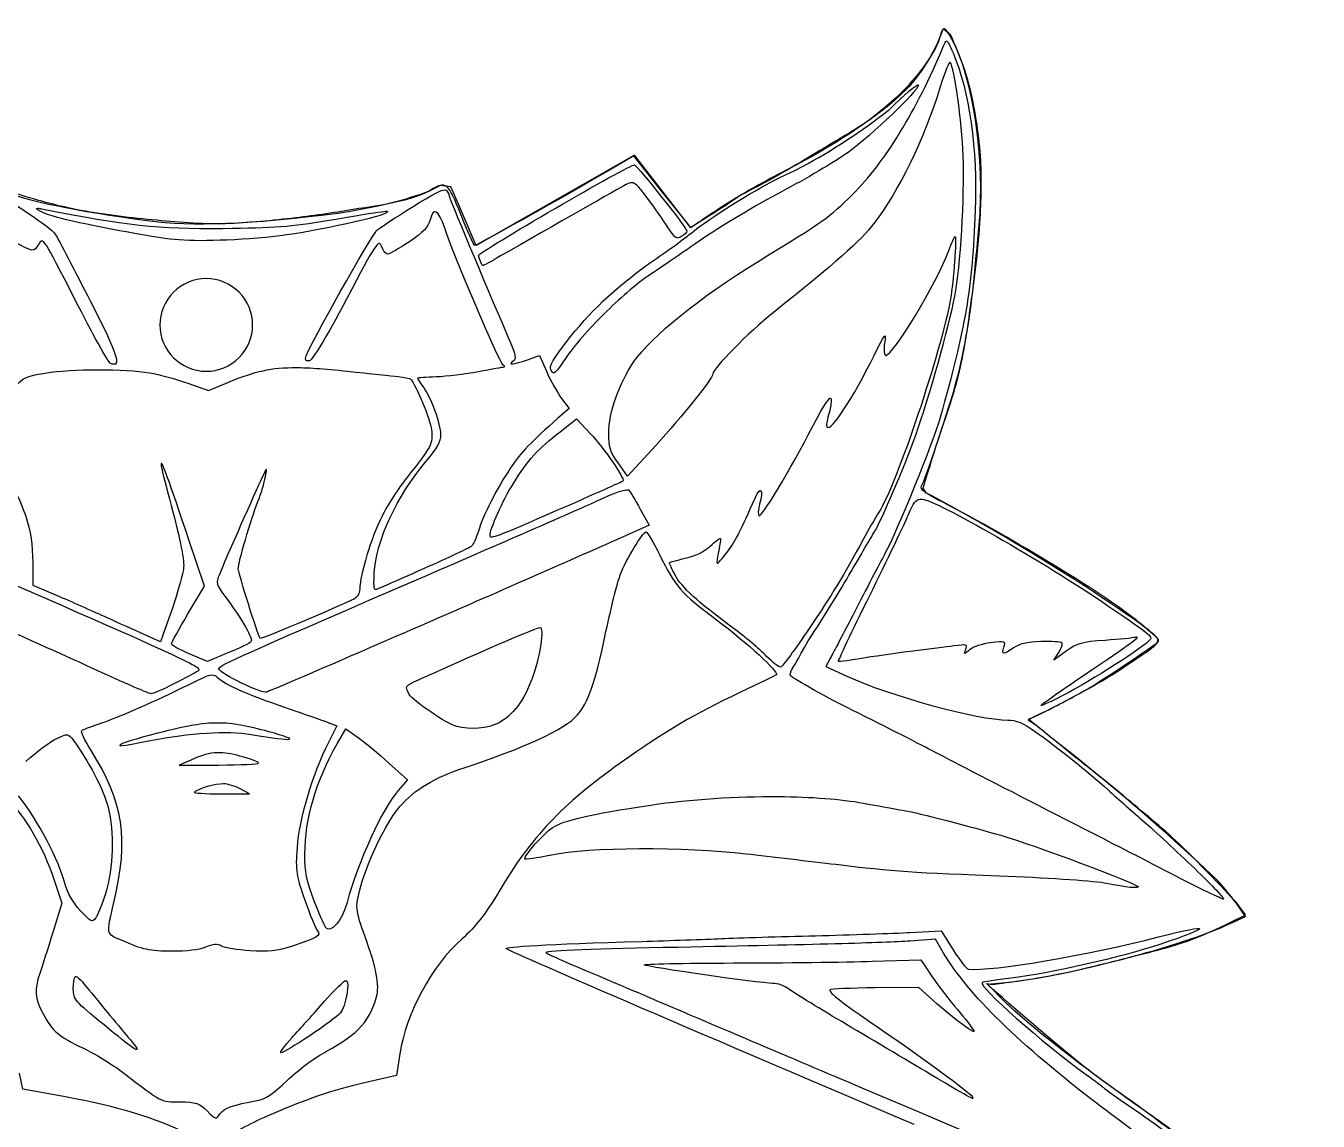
# Model space of a CAD drawing. Extents: x 19.8 to 63.7, y 6.3 to 41.3.
# Drawn here: x 38.29 to 62.65, y 20.54 to 41.19 of the extents above; entities that cross this region are included whole.
import ezdxf

# ---------------------------------------------------------------- set-up
doc = ezdxf.new("R2010")
doc.units = 0
doc.layers.get('0').update_dxf_attribs({"linetype": 'CONTINUOUS'})

msp = doc.modelspace()

# ---------------------------------------------------------------- linework, layer by layer
at = {"color": 1}
for points in [[(55.725108, 41.010967), (55.579589, 41.127274), (55.491944, 40.908992)], [(50.8226, 37.381767), (49.759306, 38.750985), (46.776129, 37.04332), (46.73534, 37.146397), (46.447052, 37.824943), (46.303187, 38.15457), (46.097582, 38.174964)], [(55.2676, 32.378938), (55.201453, 32.472091)], [(59.613382, 29.555062), (59.633776, 29.627271)], [(61.281908, 24.427657), (61.121507, 24.645936)], [(56.394285, 23.133403), (56.524923, 23.118521)]]:
    msp.add_lwpolyline(points, dxfattribs=at)
at = {"color": 7}
for points in [[(55.640221, 40.897418), (55.640221, 40.897418)], [(55.109951, 40.073351), (55.109951, 40.073351)], [(51.181993, 37.608868), (50.823701, 37.385625), (50.285715, 38.060314), (49.747178, 38.735), (49.580159, 38.635229)], [(49.760959, 38.565226), (49.760959, 38.564673)], [(49.760959, 38.565226), (49.760959, 38.565226)], [(46.194596, 38.093938), (46.194596, 38.093385)], [(46.194596, 38.093938), (46.194596, 38.093938)], [(38.517271, 37.748326), (38.517271, 37.748326)], [(55.805036, 37.21144), (55.805036, 37.21144)], [(47.743511, 34.890826), (47.970062, 34.970751), (48.106762, 34.66207)], [(43.305126, 34.745303), (43.305676, 34.745303)], [(43.305126, 34.745303), (43.305126, 34.745303)], [(41.344452, 34.449853), (41.731407, 34.311497), (42.053868, 34.447096)], [(48.38678, 34.164324), (48.530645, 33.975808), (48.316775, 33.788395)], [(48.359218, 33.535386), (48.670103, 33.776268), (48.670103, 33.776268)], [(48.670103, 33.776268), (48.932482, 33.497904)], [(50.161692, 33.277968), (49.630872, 32.699743), (49.453382, 32.946687)], [(49.636937, 32.441224), (49.636937, 32.441224)], [(55.145229, 32.265386), (55.145229, 32.265386)], [(49.8701, 32.077973), (50.036566, 31.7726), (49.478737, 31.524002)], [(41.345556, 30.101314), (41.654786, 30.626623), (41.369257, 31.477701)], [(38.928477, 30.423225), (38.42687, 30.637647), (38.425769, 31.07421)], [(47.979432, 29.846654), (47.979432, 29.846654)], [(40.870409, 29.698927), (40.825208, 29.578213), (40.509362, 29.71767)], [(42.097412, 29.364892), (41.711011, 29.205592), (41.36981, 29.350561)], [(53.45796, 29.27394), (53.368112, 29.110229), (53.762783, 28.930535)], [(57.901857, 29.40017), (57.663732, 29.230396), (57.759645, 29.377019)], [(41.794797, 28.950928), (41.794797, 28.950928)], [(41.904488, 28.04473), (41.904488, 28.04473)], [(43.999658, 28.051345), (44.150689, 27.99402), (43.992492, 27.679275)], [(39.071793, 27.820936), (39.071793, 27.820936)], [(44.157855, 27.651716), (44.320466, 27.938346), (44.320466, 27.938346)], [(44.320466, 27.938346), (44.550872, 27.772981)], [(41.396818, 27.347443), (41.181844, 27.25043), (41.928189, 27.253187)], [(41.905592, 27.484697), (41.905592, 27.484697)], [(45.132405, 27.289565), (45.482978, 26.972065), (45.306036, 26.769771)], [(41.966224, 26.710239), (42.506415, 26.710239), (42.33168, 26.803395)], [(42.015283, 26.898755), (42.015283, 26.898755)], [(52.475694, 26.658423), (52.475694, 26.658423)], [(38.823745, 25.081397), (38.965959, 24.652001), (38.79784, 24.099131)], [(60.99142, 24.264496), (61.27805, 24.400095), (61.100561, 24.653105)], [(54.95947, 24.096926), (55.542104, 24.127796), (55.768655, 23.768403)], [(55.434619, 23.969046), (54.96002, 23.935972)], [(55.587855, 23.709424), (55.434619, 23.969046), (55.434619, 23.969046)], [(54.248403, 23.553428), (55.156806, 23.583745), (55.156806, 23.583745)], [(55.156806, 23.583745), (55.375638, 23.261286)], [(39.232197, 23.267899), (39.232197, 23.267899)], [(44.321566, 23.191831), (44.321566, 23.191831)], [(56.759187, 22.770702), (56.414678, 23.120725), (56.759187, 23.153799)], [(55.322721, 22.876535), (55.123182, 23.060643), (54.299115, 23.052374)], [(45.33911, 21.808282), (45.27572, 21.400934), (44.753169, 21.280216)], [(39.039823, 20.996893), (38.229534, 21.14627), (38.167248, 21.446132)]]:
    msp.add_lwpolyline(points, dxfattribs=at)
at = {"color": 1}
msp.add_lwpolyline([(41.689356, 36.422338), (41.689356, 36.422338)], close=True, dxfattribs=at)
at = {"color": 7}
for points in [[(55.745504, 40.933799), (55.60916, 41.177402), (55.57314, 41.186165), (55.523915, 40.99002)], [(55.523915, 40.99002), (55.453427, 40.709175), (55.090399, 40.20078), (54.706464, 39.844596)], [(56.259786, 37.429172), (56.375785, 38.63443), (56.142357, 40.224761), (55.745504, 40.933799)], [(53.877436, 38.015664), (54.48429, 38.614612), (55.070242, 39.571402), (55.589509, 40.811427)], [(55.589509, 40.811427), (55.610845, 40.862388), (55.624803, 40.893532), (55.640221, 40.897418)], [(55.640221, 40.897418), (55.642479, 40.897982), (55.644522, 40.897982), (55.646836, 40.897418)], [(55.646836, 40.897418), (55.670458, 40.891547), (55.700453, 40.825036), (55.765898, 40.675278)], [(55.714084, 40.498339), (55.694893, 40.521114), (55.609033, 40.31256), (55.523364, 40.034766)], [(55.957171, 38.739961), (55.934311, 39.377775), (55.792206, 40.405705), (55.714084, 40.498339)], [(55.765898, 40.675278), (56.073652, 39.971037), (56.230825, 38.855261), (56.185373, 37.702022)], [(55.113259, 40.06839), (55.113259, 39.962579), (54.239168, 39.12699), (53.788138, 38.801698)], [(55.523364, 40.034766), (55.218663, 39.046692), (54.754179, 38.088892), (54.275411, 37.462796)], [(54.56921, 39.609779), (54.839088, 39.878852), (55.080755, 40.08534), (55.109951, 40.073351)], [(55.109951, 40.073351), (55.111927, 40.072505), (55.113259, 40.071184), (55.113259, 40.06839)], [(54.706464, 39.844596), (54.203002, 39.377524), (53.570979, 38.958743), (52.631137, 38.470417)], [(54.158555, 39.304406), (54.368576, 39.456792), (54.553403, 39.59402), (54.56921, 39.609779)], [(52.49168, 38.318832), (53.053271, 38.581265), (53.641916, 38.92955), (54.158555, 39.304406)], [(53.788138, 38.801698), (53.54171, 38.623968), (52.977627, 38.290396), (52.534673, 38.060314)], [(55.801728, 36.093025), (55.908654, 36.652259), (55.985159, 37.958895), (55.957171, 38.739961)], [(49.580159, 38.635229), (48.83956, 38.193718), (46.796376, 37.047178), (46.750221, 37.047178)], [(46.821327, 36.855908), (46.821327, 36.920054), (49.695614, 38.591388), (49.760959, 38.565226)], [(49.760959, 38.564673), (49.827186, 38.538144), (50.748737, 37.376439), (50.748737, 37.319481)], [(46.493907, 37.619892), (46.244798, 38.239714), (46.209529, 38.268594), (45.916785, 38.090077)], [(50.940008, 37.365229), (51.25146, 37.611566), (52.120007, 38.145147), (52.49168, 38.318832)], [(52.631137, 38.470417), (52.211097, 38.252174), (51.793453, 38.01916), (51.703441, 37.952827)], [(37.513508, 38.104961), (37.700799, 38.08467), (38.742256, 37.424016), (38.850756, 37.245064)], [(40.575507, 37.510751), (39.248788, 37.682901), (38.251392, 37.892352), (37.826047, 38.088423)], [(45.916785, 38.090077), (45.710695, 37.964404), (44.765468, 37.726578), (44.175494, 37.651862)], [(45.587708, 37.780846), (45.960386, 38.011848), (46.126205, 38.099619), (46.194596, 38.093938)], [(46.194596, 38.093385), (46.210372, 38.091974), (46.22093, 38.085807), (46.22767, 38.075195)], [(46.22767, 38.075195), (46.253239, 38.034866), (46.274493, 37.984628), (46.275075, 37.963297)], [(49.59339, 38.188745), (49.484139, 38.131121), (48.232655, 37.418749), (47.239149, 36.848742)], [(49.803403, 38.185437), (49.736623, 38.24086), (49.693652, 38.241619), (49.59339, 38.188745)], [(50.440057, 37.315069), (50.228088, 37.648134), (49.883777, 38.118728), (49.803403, 38.185437)], [(52.534673, 38.060314), (52.09172, 37.830232), (51.392368, 37.409975), (50.980247, 37.126553)], [(52.073308, 36.73409), (53.378825, 37.532375), (53.412494, 37.556773), (53.877436, 38.015664)], [(44.901445, 37.325543), (44.95248, 37.373506), (45.261197, 37.578465), (45.587708, 37.780846)], [(46.184123, 37.371294), (46.066428, 37.723843), (45.970825, 37.777968), (45.907966, 37.52839)], [(46.275075, 37.963297), (46.275921, 37.929126), (46.899963, 36.433946), (47.381914, 35.311952)], [(51.703441, 37.952827), (51.613435, 37.88649), (51.378956, 37.731745), (51.181993, 37.608868)], [(38.88438, 37.572487), (38.616103, 37.648233), (38.408232, 37.754052), (38.517271, 37.748326)], [(38.517271, 37.748326), (38.53285, 37.747479), (38.555267, 37.744188), (38.584519, 37.738403)], [(38.584519, 37.738403), (40.199448, 37.418682), (40.758412, 37.358241), (42.00481, 37.36909)], [(41.01152, 37.165689), (40.523414, 37.226553), (39.239342, 37.472267), (38.88438, 37.572487)], [(44.175494, 37.651862), (42.478108, 37.436902), (41.453912, 37.39677), (40.575507, 37.510751)], [(42.00481, 37.36909), (42.956951, 37.377387), (43.303611, 37.403879), (43.968238, 37.516813)], [(45.07563, 37.656824), (44.929546, 37.5634), (43.521057, 37.267185), (42.968333, 37.213647)], [(43.968238, 37.516813), (45.111227, 37.71103), (45.171766, 37.718303), (45.07563, 37.656824)], [(45.907966, 37.52839), (45.872933, 37.3893), (45.782958, 37.293691), (45.518807, 37.11553)], [(46.750221, 37.047178), (46.735913, 37.047178), (46.620523, 37.304864), (46.493907, 37.619892)], [(56.185373, 37.702022), (56.127413, 36.231378), (56.001968, 35.492704), (55.522814, 33.801623)], [(43.573567, 34.967443), (43.633633, 35.156699), (44.80269, 37.232728), (44.901445, 37.325543)], [(47.280491, 34.79822), (47.216943, 34.841406), (46.347197, 36.882804), (46.184123, 37.371294)], [(50.176024, 36.801888), (50.505047, 37.029811), (50.662287, 37.145572), (50.940008, 37.365229)], [(50.644558, 37.213647), (50.558085, 37.167368), (50.522985, 37.18477), (50.440057, 37.315069)], [(50.748737, 37.319481), (50.748737, 37.291961), (50.701987, 37.244381), (50.644558, 37.213647)], [(54.275411, 37.462796), (54.023968, 37.133982), (53.556354, 36.719008), (52.37813, 35.779383)], [(56.151199, 36.310756), (56.180499, 36.610781), (56.229464, 37.114147), (56.259786, 37.429172)], [(38.531602, 37.072536), (38.434972, 36.913278), (38.429844, 36.913936), (38.052045, 37.129311)], [(39.213454, 36.030738), (38.623613, 37.192718), (38.613628, 37.207721), (38.531602, 37.072536)], [(38.850756, 37.245064), (38.907511, 37.151454), (39.203712, 36.586067), (39.508354, 35.988845)], [(42.968333, 37.213647), (42.116296, 37.131114), (41.424575, 37.114181), (41.01152, 37.165689)], [(44.99019, 37.032297), (44.941597, 37.170456), (44.89601, 37.101932), (44.333143, 36.0368)], [(45.108701, 36.88402), (45.072213, 36.88402), (45.018887, 36.950687), (44.99019, 37.032297)], [(45.518807, 37.11553), (45.329752, 36.988016), (45.145195, 36.88402), (45.108701, 36.88402)], [(50.980247, 37.126553), (50.568123, 36.843135), (50.107757, 36.528962), (49.957742, 36.428164)], [(55.686523, 36.951818), (55.739253, 37.094332), (55.792711, 37.21144), (55.805036, 37.21144)], [(55.805036, 37.21144), (55.837669, 37.21144), (55.775081, 36.35767), (55.719046, 36.038454)], [(46.90401, 36.665738), (46.888318, 36.665738), (46.821327, 36.819654), (46.821327, 36.855908)], [(47.239149, 36.848742), (47.06375, 36.74811), (46.912917, 36.665738), (46.90401, 36.665738)], [(48.564823, 35.334002), (48.997726, 35.880585), (49.478218, 36.318503), (50.176024, 36.801888)], [(54.497001, 34.974609), (54.641936, 34.974609), (55.455038, 36.326168), (55.686523, 36.951818)], [(49.75159, 34.857202), (50.068666, 35.320653), (51.023636, 36.092243), (52.073308, 36.73409)], [(49.957742, 36.428164), (49.807732, 36.327365), (49.462713, 36.026908), (49.191003, 35.76009)], [(55.792356, 34.347325), (55.953372, 34.907985), (56.083973, 35.622399), (56.151199, 36.310756)], [(55.064753, 33.473099), (55.308492, 34.158693), (55.693513, 35.527011), (55.801728, 36.093025)], [(39.883732, 34.824128), (39.84421, 34.839368), (39.54263, 35.382273), (39.213454, 36.030738)], [(39.508354, 35.988845), (40.034004, 34.958353), (40.104684, 34.738903), (39.883732, 34.824128)], [(44.333143, 36.0368), (43.944904, 35.302119), (43.694463, 34.886268), (43.633099, 34.874287)], [(55.719046, 36.038454), (55.547291, 35.060035), (54.704731, 32.548576), (54.370772, 32.019545)], [(49.191003, 35.76009), (48.919302, 35.493271), (48.595895, 35.120701), (48.471667, 34.932166)], [(52.37813, 35.779383), (51.911919, 35.407583), (51.239869, 34.726112), (51.239869, 34.625139)], [(48.191098, 34.690733), (48.145917, 34.77516), (48.210061, 34.886087), (48.564823, 35.334002)], [(54.279269, 34.974609), (54.492946, 35.403496), (54.507618, 35.421116), (54.477158, 35.206672)], [(47.381914, 35.311952), (47.526821, 34.974601), (47.541234, 34.905264), (47.473966, 34.862714)], [(54.477158, 35.206672), (54.458023, 35.072052), (54.466577, 34.974609), (54.497001, 34.974609)], [(43.633099, 34.874287), (43.558765, 34.859781), (43.545881, 34.880206), (43.573567, 34.967443)], [(47.473966, 34.862714), (47.353937, 34.78679), (47.488732, 34.800921), (47.743511, 34.890826)], [(48.471667, 34.932166), (48.273115, 34.630831), (48.239062, 34.601113), (48.191098, 34.690733)], [(49.27589, 33.510031), (49.27589, 33.896201), (49.469912, 34.445482), (49.75159, 34.857202)], [(53.391813, 33.62303), (53.471087, 33.543756), (53.866511, 34.146126), (54.279269, 34.974609)], [(38.057006, 34.35284), (38.235825, 34.558252), (38.285505, 34.582145), (38.654522, 34.641674)], [(38.654522, 34.641674), (39.154131, 34.722266), (40.169036, 34.725348), (40.619053, 34.647186)], [(40.619053, 34.647186), (40.805072, 34.614883), (41.131569, 34.525932), (41.344452, 34.449853)], [(42.053868, 34.447096), (42.534326, 34.64932), (42.847088, 34.738381), (43.305126, 34.745303)], [(43.305676, 34.745303), (43.580589, 34.749387), (43.907958, 34.724151), (44.35519, 34.675851)], [(44.35519, 34.675851), (44.766428, 34.631435), (45.195863, 34.585439), (45.309344, 34.573876)], [(46.023719, 34.57553), (46.214721, 34.581146), (46.573048, 34.624552), (46.820226, 34.67144)], [(46.820226, 34.67144), (47.067405, 34.718329), (47.285557, 34.757024), (47.304743, 34.757431)], [(47.304743, 34.757431), (47.323934, 34.757995), (47.312947, 34.776187), (47.280491, 34.79822)], [(48.106762, 34.66207), (48.181918, 34.492133), (48.307741, 34.267953), (48.38678, 34.164324)], [(51.239869, 34.625139), (51.239869, 34.544573), (50.665696, 33.827009), (50.161692, 33.277968)], [(45.309344, 34.573876), (45.422826, 34.562305), (45.524894, 34.543515), (45.535895, 34.531983)], [(45.535895, 34.531983), (45.637357, 34.425684), (45.91512, 33.762682), (45.936075, 33.576728)], [(45.675903, 34.546867), (45.676078, 34.557225), (45.832708, 34.569916), (46.023719, 34.57553)], [(45.782286, 34.378745), (45.723838, 34.460835), (45.675903, 34.536496), (45.675903, 34.546867)], [(46.112464, 33.483573), (46.112464, 33.68745), (45.938384, 34.159526), (45.782286, 34.378745)], [(55.174444, 32.517292), (55.240132, 32.631098), (55.636905, 33.806034), (55.792356, 34.347325)], [(53.129987, 33.650592), (53.341352, 34.055739), (53.455166, 34.22637), (53.46678, 34.154401)], [(53.46678, 34.154401), (53.476432, 34.094567), (53.455641, 33.958284), (53.420478, 33.851785)], [(48.316775, 33.788395), (47.82303, 33.354188), (47.622677, 33.143467), (47.426011, 32.853534)], [(52.109136, 31.94954), (52.15846, 31.919057), (52.680133, 32.788287), (53.129987, 33.650592)], [(53.420478, 33.851785), (53.385333, 33.745289), (53.372495, 33.642351), (53.391813, 33.62303)], [(55.522814, 33.801623), (55.387915, 33.325556), (54.722203, 31.682803), (54.48377, 31.237922)], [(45.936075, 33.576728), (45.966081, 33.310548), (45.932877, 33.245428), (45.480772, 32.683758)], [(45.836857, 32.981415), (46.044556, 33.226654), (46.112464, 33.349511), (46.112464, 33.483573)], [(47.478377, 32.561389), (47.752367, 33.000736), (47.944766, 33.213988), (48.359218, 33.535386)], [(48.932482, 33.497904), (49.193904, 33.220386), (49.586111, 32.647817), (49.543781, 32.605486)], [(49.453382, 32.946687), (49.30212, 33.157374), (49.27589, 33.240023), (49.27589, 33.510031)], [(54.273207, 31.628182), (54.417959, 31.865344), (54.856908, 32.888462), (55.064753, 33.473099)], [(38.425769, 31.07421), (38.424076, 31.7031), (38.268777, 32.163072), (37.787461, 32.963225)], [(40.838989, 32.938421), (40.827672, 32.927104), (40.882048, 32.686769), (40.959704, 32.404843)], [(41.369257, 31.477701), (40.967587, 32.673555), (40.86258, 32.962012), (40.838989, 32.938421)], [(44.857348, 30.879079), (44.880886, 31.461179), (45.285745, 32.330709), (45.836857, 32.981415)], [(42.773755, 32.738328), (42.645917, 32.474078), (42.196938, 31.459898), (41.936458, 30.846559)], [(42.663511, 32.219635), (42.722631, 32.369647), (42.786379, 32.578746), (42.805175, 32.683758)], [(42.805175, 32.683758), (42.837219, 32.862768), (42.835607, 32.866195), (42.773755, 32.738328)], [(45.480772, 32.683758), (45.323802, 32.488739), (45.105876, 32.151106), (44.996806, 31.933555)], [(47.426011, 32.853534), (47.168418, 32.473784), (46.910467, 31.967221), (46.818573, 31.660152)], [(40.959704, 32.404843), (41.158197, 31.684242), (41.262546, 31.211167), (41.26563, 31.014678)], [(47.039609, 31.579673), (47.039609, 31.706202), (47.279298, 32.242176), (47.478377, 32.561389)], [(49.543781, 32.605486), (49.531504, 32.593209), (48.982768, 32.347764), (48.324493, 32.060334)], [(49.182184, 32.287986), (49.406299, 32.391536), (49.577955, 32.448864), (49.636937, 32.441224)], [(49.636937, 32.441224), (49.645375, 32.440095), (49.651485, 32.437318), (49.655126, 32.433508)], [(49.655126, 32.433508), (49.681796, 32.405879), (49.778545, 32.245949), (49.8701, 32.077973)], [(52.035273, 32.286332), (52.140166, 32.52847), (52.198041, 32.448997), (52.120713, 32.168925)], [(55.596674, 32.193176), (55.217376, 32.386064), (55.135201, 32.44931), (55.174444, 32.517292)], [(42.293647, 30.950738), (42.293881, 31.074157), (42.526097, 31.870952), (42.663511, 32.219635)], [(44.775769, 30.365347), (47.941264, 31.736154), (48.777057, 32.100802), (49.182184, 32.287986)], [(51.515478, 31.27375), (51.674401, 31.489543), (51.776401, 31.688772), (52.035273, 32.286332)], [(52.120713, 32.168925), (52.091291, 32.062361), (52.086216, 31.96371), (52.109136, 31.94954)], [(54.926397, 31.974344), (55.019219, 32.197065), (55.060503, 32.25879), (55.145229, 32.265386)], [(55.145229, 32.265386), (55.157336, 32.266232), (55.17022, 32.265916), (55.184367, 32.264835)], [(55.184367, 32.264835), (55.450345, 32.246181), (57.482438, 31.081032), (58.686237, 30.256757)], [(59.640941, 29.606325), (59.640938, 29.7762), (56.891228, 31.534851), (55.596674, 32.193176)], [(44.996806, 31.933555), (44.804765, 31.550523), (44.585049, 30.82859), (44.585049, 30.581425)], [(48.324493, 32.060334), (47.116009, 31.532663), (47.039609, 31.504345), (47.039609, 31.579673)], [(54.370772, 32.019545), (54.292074, 31.894887), (54.160087, 31.667766), (54.077526, 31.515183)], [(54.196036, 30.449131), (54.529039, 31.122973), (54.857633, 31.809329), (54.926397, 31.974344)], [(36.020265, 31.551564), (41.607356, 29.109842), (41.637263, 29.096132), (41.52856, 29.023138)], [(46.818573, 31.660152), (46.780309, 31.532282), (46.720565, 31.404083), (46.685731, 31.375175)], [(49.478737, 31.524002), (48.941863, 31.28439), (48.239553, 30.974871), (46.848889, 30.365347)], [(49.494172, 30.841047), (49.602576, 31.12634), (49.917734, 31.646924), (49.981996, 31.646924)], [(49.981996, 31.646924), (50.003783, 31.646924), (50.115682, 31.456661), (50.231147, 31.224141)], [(51.190813, 31.379583), (51.286083, 31.468576), (51.371751, 31.533778), (51.38098, 31.524552)], [(51.38098, 31.524552), (51.390209, 31.515324), (51.375694, 31.410817), (51.34901, 31.292492)], [(54.077526, 31.515183), (53.69063, 30.800181), (53.495183, 30.477917), (53.052816, 29.823503)], [(53.804123, 30.82892), (54.022724, 31.203951), (54.233803, 31.563626), (54.273207, 31.628182)], [(46.685731, 31.375175), (46.650893, 31.346261), (46.256047, 31.160048), (45.808194, 30.961762)], [(50.231147, 31.224141), (50.536675, 30.608913), (50.631584, 30.500106), (51.30877, 29.991073)], [(50.719522, 31.150828), (50.909999, 31.193452), (51.080077, 31.27614), (51.190813, 31.379583)], [(51.34901, 31.292492), (51.322311, 31.174165), (51.309767, 31.068256), (51.320898, 31.057122)], [(51.320898, 31.057122), (51.332045, 31.046002), (51.419523, 31.143448), (51.515478, 31.27375)], [(54.48377, 31.237922), (54.371209, 31.027903), (54.114463, 30.537099), (53.913264, 30.147065)], [(41.26563, 31.014678), (41.267888, 30.875571), (41.084184, 30.264972), (40.870409, 29.698927)], [(42.705954, 29.639395), (42.662565, 29.700835), (42.293644, 30.874772), (42.293647, 30.950738)], [(45.808194, 30.961762), (45.360347, 30.763475), (44.963201, 30.588831), (44.9257, 30.573156)], [(50.421867, 31.063187), (50.421867, 31.074617), (50.555652, 31.114153), (50.719522, 31.150828)], [(50.528801, 30.832227), (50.469814, 30.947857), (50.421867, 31.051762), (50.421867, 31.063187)], [(41.936458, 30.846559), (41.866972, 30.68294), (41.872566, 30.660492), (42.039534, 30.437557)], [(44.9257, 30.573156), (44.847177, 30.540328), (44.844205, 30.554092), (44.857348, 30.879079)], [(49.204231, 29.675226), (49.308707, 30.171698), (49.439076, 30.696055), (49.494172, 30.841047)], [(51.621862, 29.835077), (50.942723, 30.336724), (50.641563, 30.611202), (50.528801, 30.832227)], [(53.032973, 29.59144), (53.238595, 29.896954), (53.585514, 30.453886), (53.804123, 30.82892)], [(44.585049, 30.581425), (44.585049, 30.514891), (44.554199, 30.437049), (44.516698, 30.408341)], [(39.811523, 30.032966), (39.601504, 30.129522), (39.204254, 30.305163), (38.928477, 30.423225)], [(41.927089, 29.065581), (41.909788, 29.117482), (42.197432, 29.248811), (44.775769, 30.365347)], [(42.039534, 30.437557), (42.370256, 29.995969), (42.582948, 29.623329), (42.532873, 29.573251)], [(44.516698, 30.408341), (44.43104, 30.342781), (42.721818, 29.616931), (42.705954, 29.639395)], [(46.848889, 30.365347), (46.488855, 30.207545), (45.457564, 29.758829), (44.557487, 29.36875)], [(53.607341, 29.206692), (53.597886, 29.216147), (53.863031, 29.775288), (54.196036, 30.449131)], [(58.686237, 30.256757), (59.544989, 29.668744), (59.542717, 29.670381), (59.464002, 29.598056)], [(40.509362, 29.71767), (40.335674, 29.794443), (40.021541, 29.936409), (39.811523, 30.032966)], [(41.032464, 29.535769), (41.034724, 29.557924), (41.175457, 29.812293), (41.345556, 30.101314)], [(51.30877, 29.991073), (51.886059, 29.557133), (52.489642, 29.00253), (52.436559, 28.954786)], [(53.913264, 30.147065), (53.712059, 29.757031), (53.507194, 29.363947), (53.45796, 29.27394)], [(39.726636, 28.993372), (39.259744, 29.20792), (38.387867, 29.601962), (37.789666, 29.869254)], [(46.167034, 29.071646), (46.8808, 29.398056), (47.929724, 29.846654), (47.979432, 29.846654)], [(47.979432, 29.846654), (48.066003, 29.846654), (47.98623, 29.305504), (47.840525, 28.904077)], [(52.246939, 29.307564), (52.127994, 29.43159), (51.846881, 29.668868), (51.621862, 29.835077)], [(53.052816, 29.823503), (52.790691, 29.435719), (52.550859, 29.110418), (52.519792, 29.100309)], [(41.36981, 29.350561), (41.182197, 29.430198), (41.03037, 29.513626), (41.032464, 29.535769)], [(42.532873, 29.573251), (42.505921, 29.546327), (42.310005, 29.452559), (42.097412, 29.364892)], [(48.683884, 28.191353), (48.883522, 28.418087), (49.02397, 28.818586), (49.204231, 29.675226)], [(52.691769, 28.950378), (52.749106, 29.131017), (52.634233, 28.860473), (53.032973, 29.59144)], [(55.782436, 29.497184), (55.639262, 29.476694), (55.313707, 29.436452), (55.058688, 29.407335)], [(56.005126, 29.43159), (56.039856, 29.526464), (56.022116, 29.531502), (55.782436, 29.497184)], [(56.475864, 29.556716), (56.318254, 29.538061), (56.139416, 29.479505), (56.078436, 29.426075)], [(56.725013, 29.47348), (56.760785, 29.586194), (56.750859, 29.589287), (56.475864, 29.556716)], [(57.420095, 29.578763), (57.163061, 29.56945), (57.011065, 29.534572), (56.907464, 29.460802)], [(57.820828, 29.557816), (57.80175, 29.576895), (57.62119, 29.586055), (57.420095, 29.578763)], [(59.464002, 29.598056), (59.220873, 29.374665), (58.251705, 28.766558), (57.717752, 28.50224)], [(57.759645, 29.377019), (57.812322, 29.457421), (57.839898, 29.538749), (57.820828, 29.557816)], [(58.631667, 29.603017), (58.198238, 29.573454), (58.11233, 29.549877), (57.901857, 29.40017)], [(58.225972, 28.941008), (59.157356, 29.568419), (59.327869, 29.693438), (59.20438, 29.659241)], [(59.20438, 29.659241), (59.159377, 29.646767), (58.901688, 29.621435), (58.631667, 29.603017)], [(59.43589, 29.40127), (59.548401, 29.476895), (59.640941, 29.569283), (59.640941, 29.606325)], [(44.557487, 29.36875), (43.657407, 28.978668), (42.878231, 28.645381), (42.826119, 28.627917)], [(52.519792, 29.100309), (52.488727, 29.090205), (52.365885, 29.183539), (52.246939, 29.307564)], [(54.109496, 29.271736), (53.842708, 29.226439), (53.616798, 29.197238), (53.607341, 29.206692)], [(55.058688, 29.407335), (54.803667, 29.378221), (54.376286, 29.31703), (54.109496, 29.271736)], [(56.078436, 29.426075), (55.971683, 29.332532), (55.968804, 29.332383), (56.005126, 29.43159)], [(56.907464, 29.460802), (56.717923, 29.325832), (56.67905, 29.328663), (56.725013, 29.47348)], [(58.903966, 29.04188), (59.083981, 29.163871), (59.323382, 29.325646), (59.43589, 29.40127)], [(40.644961, 28.5976), (40.606709, 28.600564), (40.193533, 28.778821), (39.726636, 28.993372)], [(41.52856, 29.023138), (41.484465, 28.99353), (41.283292, 28.884903), (41.081523, 28.781155)], [(42.826119, 28.627917), (42.728792, 28.5953), (41.958898, 28.970153), (41.927089, 29.065581)], [(45.689684, 28.859426), (45.817195, 28.914381), (46.032022, 29.009904), (46.167034, 29.071646)], [(57.240399, 28.136232), (57.554495, 28.271318), (58.634661, 28.859387), (58.903966, 29.04188)], [(39.652222, 28.021579), (39.999062, 28.136556), (40.781746, 28.479581), (41.352171, 28.76627)], [(41.081523, 28.781155), (40.879753, 28.67741), (40.683211, 28.594631), (40.644961, 28.5976)], [(41.352171, 28.76627), (41.609018, 28.895356), (41.723544, 28.948044), (41.794797, 28.950928)], [(41.794797, 28.950928), (41.837548, 28.952622), (41.86498, 28.936318), (41.897873, 28.907382)], [(41.897873, 28.907382), (42.064596, 28.760793), (42.463206, 28.583278), (43.166769, 28.342387)], [(45.516049, 28.584923), (45.431247, 28.743377), (45.435647, 28.749944), (45.689684, 28.859426)], [(47.840525, 28.904077), (47.684148, 28.47327), (47.465003, 28.18023), (47.196155, 28.043076)], [(52.436559, 28.954786), (52.423379, 28.942933), (52.118554, 28.794098), (51.759115, 28.624059)], [(53.877986, 28.283958), (53.24372, 28.603056), (52.709897, 28.903148), (52.691769, 28.950378)], [(53.762783, 28.930535), (54.606667, 28.54544), (56.234195, 28.101507), (56.801631, 28.101507)], [(57.421749, 28.373807), (57.401147, 28.373807), (57.762958, 28.629102), (58.225972, 28.941008)], [(46.412325, 27.977482), (46.235369, 28.021901), (45.579456, 28.46644), (45.516049, 28.584923)], [(51.759115, 28.624059), (50.883566, 28.209861), (50.372402, 27.908524), (49.494172, 27.288465)], [(57.717752, 28.50224), (57.575385, 28.431767), (57.442365, 28.373807), (57.421749, 28.373807)], [(43.166769, 28.342387), (43.5418, 28.213981), (43.916473, 28.083025), (43.999658, 28.051345)], [(55.41312, 27.501232), (55.203101, 27.612698), (54.512247, 27.964861), (53.877986, 28.283958)], [(39.341888, 27.906376), (39.365228, 27.920798), (39.504626, 27.972653), (39.652222, 28.021579)], [(41.904488, 28.04473), (41.616974, 28.044704), (41.320243, 27.990083), (40.888048, 27.881021)], [(42.866358, 27.881021), (42.470245, 27.99001), (42.192005, 28.044755), (41.904488, 28.04473)], [(47.196155, 28.043076), (46.999827, 27.942915), (46.662727, 27.914631), (46.412325, 27.977482)], [(46.549028, 27.201924), (47.677172, 27.568917), (48.45188, 27.927864), (48.683884, 28.191353)], [(56.801631, 28.101507), (56.950015, 28.101507), (57.088574, 28.042427), (57.319774, 27.880468)], [(57.226067, 28.069534), (57.176461, 28.092761), (57.180133, 28.110307), (57.240399, 28.136232)], [(57.580499, 27.799992), (57.422517, 27.930816), (57.263101, 28.052189), (57.226067, 28.069534)], [(38.874457, 27.754241), (38.979924, 27.801801), (39.032606, 27.825703), (39.071793, 27.820936)], [(39.071793, 27.820936), (39.110979, 27.816169), (39.136749, 27.783251), (39.186996, 27.716757)], [(39.519931, 27.52769), (39.398372, 27.721568), (39.318548, 27.891952), (39.341888, 27.906376)], [(40.888048, 27.881021), (40.506021, 27.78462), (40.156943, 27.684741), (40.111937, 27.659432)], [(40.637796, 27.716206), (41.378522, 27.861994), (42.079026, 27.903331), (42.538938, 27.828655)], [(42.538938, 27.828655), (43.383894, 27.691455), (43.492316, 27.708792), (42.866358, 27.881021)], [(44.550872, 27.772981), (44.677567, 27.681995), (44.939385, 27.464362), (45.132405, 27.289565)], [(57.319774, 27.880468), (57.736097, 27.588837), (58.302031, 27.135441), (58.695607, 26.778591)], [(58.494964, 27.064118), (58.149933, 27.33811), (57.738481, 27.669168), (57.580499, 27.799992)], [(38.286862, 27.318231), (38.493646, 27.50566), (38.758052, 27.701754), (38.874457, 27.754241)], [(39.186996, 27.716757), (39.457926, 27.358224), (39.756292, 26.78257), (39.840738, 26.456129)], [(39.95043, 24.664678), (40.235166, 25.874167), (40.133445, 26.5492), (39.519931, 27.52769)], [(40.111937, 27.659432), (39.994374, 27.593315), (40.039425, 27.598438), (40.637796, 27.716206)], [(43.992492, 27.679275), (43.689332, 27.078071), (43.434579, 26.22662), (43.400486, 25.700411)], [(43.549313, 25.576389), (43.550724, 26.246582), (43.753425, 26.938786), (44.157855, 27.651716)], [(41.905592, 27.484697), (41.745902, 27.481395), (41.596714, 27.437244), (41.396818, 27.347443)], [(42.325617, 27.420203), (42.160653, 27.464856), (42.029789, 27.487256), (41.905592, 27.484697)], [(41.928189, 27.253187), (42.338885, 27.254598), (42.675088, 27.271509), (42.675088, 27.290669)], [(42.675088, 27.290669), (42.675203, 27.309832), (42.518203, 27.368071), (42.325617, 27.420203)], [(49.494172, 27.288465), (48.40734, 26.521128), (47.802964, 25.881626), (47.203871, 24.865322)], [(57.377101, 26.489203), (56.507027, 26.934482), (55.623141, 27.389768), (55.41312, 27.501232)], [(45.341314, 26.473215), (45.608875, 26.785804), (46.005138, 27.024996), (46.549028, 27.201924)], [(60.727387, 25.099035), (60.261954, 25.558499), (59.072738, 26.605306), (58.494964, 27.064118)], [(42.015283, 26.898755), (41.872806, 26.901013), (41.535948, 26.806378), (41.464619, 26.743863)], [(42.33168, 26.803395), (42.235659, 26.854641), (42.093312, 26.897494), (42.015283, 26.898755)], [(37.905422, 26.661181), (38.282962, 26.280889), (38.615744, 25.708697), (38.823745, 25.081397)], [(39.030453, 25.002022), (38.916745, 25.453586), (38.513323, 26.221738), (38.151813, 26.674961)], [(41.464619, 26.743863), (41.443622, 26.725462), (41.669185, 26.710239), (41.966224, 26.710239)], [(45.306036, 26.769771), (45.009573, 26.432123), (44.555133, 25.436901), (44.343616, 24.661924)], [(50.07019, 26.498573), (50.81666, 26.610668), (51.686389, 26.66448), (52.475694, 26.658423)], [(52.475694, 26.658423), (53.089596, 26.65371), (53.65474, 26.613101), (54.076425, 26.534951)], [(58.695607, 26.778591), (58.870503, 26.620007), (59.173076, 26.352376), (59.368092, 26.183827)], [(39.840738, 26.456129), (39.960127, 25.99462), (39.937961, 25.311495), (39.788372, 24.827286)], [(44.530478, 24.582549), (44.531325, 24.988816), (44.994339, 26.067853), (45.341314, 26.473215)], [(48.212595, 26.069174), (48.430767, 26.214869), (48.894269, 26.321989), (50.07019, 26.498573)], [(54.076425, 26.534951), (54.421456, 26.471008), (54.777409, 26.406399), (54.867418, 26.391636)], [(54.867418, 26.391636), (55.068936, 26.35859), (56.150504, 26.080226), (56.667688, 25.928063)], [(59.886232, 25.20046), (59.376191, 25.463906), (58.247176, 26.043921), (57.377101, 26.489203)], [(47.693902, 25.487091), (47.693902, 25.561188), (48.049998, 25.960589), (48.212595, 26.069174)], [(59.368092, 26.183827), (59.56311, 26.015275), (59.992765, 25.617686), (60.322796, 25.300229)], [(56.667688, 25.928063), (57.311758, 25.738568), (59.171916, 25.042757), (59.253989, 24.960682)], [(43.400486, 25.700411), (43.37105, 25.246087), (43.380787, 25.178588), (43.547659, 24.707122)], [(51.867153, 25.574735), (50.705814, 25.710952), (48.891546, 25.701272), (48.198814, 25.554892)], [(43.71964, 24.703814), (43.580521, 25.068474), (43.548675, 25.231053), (43.549313, 25.576389)], [(48.198814, 25.554892), (47.921291, 25.496252), (47.693902, 25.465786), (47.693902, 25.487091)], [(53.558282, 25.375195), (53.078242, 25.43241), (52.317196, 25.521945), (51.867153, 25.574735)], [(56.803838, 25.151402), (54.981283, 25.220803), (54.671753, 25.242489), (53.558282, 25.375195)], [(58.658675, 25.021314), (58.463663, 25.061534), (57.628909, 25.119985), (56.803838, 25.151402)], [(60.867948, 24.722006), (60.837947, 24.721442), (60.396278, 24.937014), (59.886232, 25.20046)], [(60.322796, 25.300229), (60.652827, 24.982774), (60.897951, 24.722472), (60.867948, 24.722006)], [(61.100561, 24.653105), (61.00283, 24.792384), (60.834719, 24.993081), (60.727387, 25.099035)], [(39.313776, 24.512544), (39.174587, 24.663547), (39.070432, 24.843243), (39.030453, 25.002022)], [(47.203871, 24.865322), (46.958182, 24.448533), (46.775305, 24.214161), (46.505481, 23.9718)], [(59.253989, 24.960682), (59.295922, 24.918749), (59.019533, 24.946884), (58.658675, 25.021314)], [(39.788372, 24.827286), (39.727993, 24.631842), (39.646358, 24.427632), (39.606471, 24.373086)], [(40.09099, 23.950303), (39.795902, 24.079392), (39.803575, 24.040888), (39.95043, 24.664678)], [(43.547659, 24.707122), (43.646172, 24.428806), (43.75268, 24.168137), (43.784131, 24.128346)], [(43.945638, 24.185674), (43.915183, 24.224175), (43.813699, 24.457259), (43.71964, 24.703814)], [(44.343616, 24.661924), (44.251014, 24.322611), (44.038359, 24.068442), (43.945638, 24.185674)], [(39.606471, 24.373086), (39.538899, 24.280673), (39.518731, 24.290195), (39.313776, 24.512544)], [(44.645682, 24.118976), (44.582317, 24.283992), (44.530478, 24.492543), (44.530478, 24.582549)], [(43.784131, 24.128346), (43.857988, 24.034933), (43.792346, 23.995013), (43.315599, 23.841716)], [(44.908611, 22.929452), (44.95675, 23.143337), (44.870359, 23.533848), (44.645682, 24.118976)], [(56.759187, 23.153799), (57.872605, 23.261797), (60.11613, 23.850673), (60.99142, 24.264496)], [(59.638737, 24.01204), (60.66328, 24.273369), (60.675492, 24.208994), (59.665195, 23.870928)], [(38.79784, 24.099131), (38.705161, 23.795028), (38.594332, 23.447341), (38.551996, 23.326327)], [(41.054514, 23.741944), (40.602984, 23.74694), (40.509836, 23.767079), (40.09099, 23.950303)], [(41.978351, 23.840062), (41.894469, 23.884958), (41.819528, 23.879793), (41.672978, 23.818562)], [(46.505481, 23.9718), (45.934229, 23.458689), (45.458614, 22.576993), (45.33911, 21.808282)], [(47.349943, 23.790453), (47.306309, 23.830785), (48.075404, 23.87245), (49.903724, 23.928807)], [(49.903724, 23.928807), (50.413768, 23.944526), (51.088555, 23.968512), (51.40358, 23.982274)], [(54.96002, 23.935972), (54.449907, 23.90059), (53.146043, 23.865084), (50.585576, 23.816358)], [(51.40358, 23.982274), (51.718608, 23.996046), (52.51623, 24.020145), (53.176289, 24.036294)], [(53.176289, 24.036294), (53.836344, 24.052437), (54.638925, 24.079954), (54.95947, 24.096926)], [(56.059146, 23.404048), (56.515708, 23.364184), (58.261721, 23.660803), (59.638737, 24.01204)], [(41.672978, 23.818562), (41.553003, 23.768431), (41.31691, 23.739049), (41.054514, 23.741944)], [(42.516338, 23.751314), (42.281478, 23.767401), (42.039458, 23.807358), (41.978351, 23.840062)], [(43.315599, 23.841716), (43.013528, 23.744586), (42.862864, 23.727562), (42.516338, 23.751314)], [(55.031129, 20.479853), (50.73549, 22.303246), (47.406676, 23.738013), (47.349943, 23.790453)], [(48.092431, 23.71714), (48.083879, 23.708589), (48.475519, 23.533975), (48.962798, 23.329084)], [(50.585576, 23.816358), (49.043009, 23.787004), (48.12562, 23.750326), (48.092431, 23.71714)], [(58.528591, 20.834285), (57.034379, 21.970368), (56.036879, 22.945801), (55.587855, 23.709424)], [(55.768655, 23.768403), (55.893332, 23.570986), (56.024331, 23.407085), (56.059146, 23.404048)], [(59.665195, 23.870928), (58.956434, 23.63376), (57.58362, 23.322404), (56.858408, 23.234275)], [(49.945064, 23.486181), (49.927087, 23.504158), (50.683685, 23.520194), (51.62627, 23.521458)], [(52.364349, 23.137814), (52.123284, 23.138661), (49.984502, 23.44674), (49.945064, 23.486181)], [(51.62627, 23.521458), (52.568853, 23.522587), (53.748838, 23.536958), (54.248403, 23.553428)], [(38.551996, 23.326327), (38.443151, 23.015202), (38.455326, 22.86309), (38.613182, 22.566201)], [(39.184241, 23.025916), (39.184241, 23.13723), (39.199298, 23.243266), (39.217865, 23.261836)], [(39.217865, 23.261836), (39.221845, 23.265816), (39.226411, 23.267983), (39.232197, 23.267899)], [(39.232197, 23.267899), (39.272766, 23.267334), (39.375661, 23.147901), (39.784514, 22.641718)], [(43.91973, 22.799367), (44.109152, 23.015143), (44.290062, 23.191831), (44.321566, 23.191831)], [(44.321566, 23.191831), (44.407909, 23.191831), (44.319402, 22.693035), (44.211875, 22.572816)], [(48.962798, 23.329084), (49.450077, 23.124194), (50.217118, 22.798501), (50.667158, 22.60534)], [(55.375638, 23.261286), (55.495952, 23.08411), (55.7091, 22.805912), (55.849131, 22.642822)], [(56.316011, 23.152695), (56.233565, 23.088789), (57.458932, 22.005355), (58.276685, 21.419123)], [(56.858408, 23.234275), (56.573386, 23.199638), (56.329337, 23.163022), (56.316011, 23.152695)], [(39.763017, 22.352881), (39.21648, 22.797259), (39.184241, 22.834727), (39.184241, 23.025916)], [(43.957215, 21.858441), (44.559832, 22.181927), (44.801406, 22.453137), (44.908611, 22.929452)], [(52.664761, 23.035285), (52.593209, 23.091459), (52.457816, 23.137405), (52.364349, 23.137814)], [(53.667423, 22.41572), (53.187383, 22.700293), (52.736313, 22.979115), (52.664761, 23.035285)], [(53.445833, 23.015442), (53.40707, 22.976682), (53.707518, 22.74533), (54.458416, 22.236024)], [(54.299115, 23.052374), (53.845601, 23.047887), (53.461626, 23.031238), (53.445833, 23.015442)], [(43.308434, 22.117513), (43.455299, 22.276768), (43.730314, 22.583592), (43.91973, 22.799367)], [(56.157814, 22.246497), (56.213796, 22.144025), (55.677398, 22.54881), (55.322721, 22.876535)], [(59.56377, 20.604426), (59.243372, 20.831929), (57.634068, 21.949577), (56.759187, 22.770702)], [(38.613182, 22.566201), (38.788365, 22.236721), (38.903413, 22.138838), (39.375512, 21.915216)], [(39.784514, 22.641718), (39.88952, 22.511712), (40.067227, 22.298231), (40.179735, 22.167675)], [(44.211875, 22.572816), (44.16215, 22.517283), (43.904865, 22.327023), (43.640265, 22.150036)], [(50.667158, 22.60534), (51.117201, 22.412178), (52.577596, 21.792415), (53.912714, 21.227852)], [(55.33099, 21.429046), (54.895956, 21.687115), (54.147466, 22.13115), (53.667423, 22.41572)], [(55.849131, 22.642822), (55.989161, 22.479731), (56.12787, 22.301307), (56.157814, 22.246497)], [(40.384236, 21.906397), (40.384233, 21.853635), (40.319492, 21.900408), (39.763017, 22.352881)], [(40.179735, 22.167675), (40.292246, 22.037113), (40.384233, 21.919573), (40.384236, 21.906397)], [(54.458416, 22.236024), (55.161516, 21.759139), (56.076271, 21.083786), (56.124187, 21.006263)], [(43.100625, 21.828125), (43.068237, 21.828125), (43.161571, 21.958255), (43.308434, 22.117513)], [(43.640265, 22.150036), (43.375665, 21.973049), (43.133013, 21.828125), (43.100625, 21.828125)], [(39.375512, 21.915216), (39.585533, 21.815735), (39.914144, 21.614376), (40.106425, 21.467631)], [(43.216932, 21.308328), (43.414078, 21.497922), (43.747193, 21.745705), (43.957215, 21.858441)], [(40.106425, 21.467631), (40.891827, 20.868205), (40.820625, 20.905594), (41.193421, 20.903187)], [(42.644218, 20.926888), (42.807472, 20.954884), (42.943882, 21.045749), (43.216932, 21.308328)], [(44.753169, 21.280216), (44.165035, 21.144557), (43.781805, 21.025688), (43.302922, 20.829324)], [(53.912714, 21.227852), (58.571217, 19.25797), (61.139804, 18.143471), (61.822652, 17.795435)], [(56.124187, 21.006263), (56.17129, 20.930049), (56.180318, 20.925209), (55.33099, 21.429046)], [(58.276685, 21.419123), (58.441703, 21.300827), (58.589105, 21.189504), (58.604105, 21.171628)], [(41.335633, 20.300707), (40.756168, 20.592754), (40.019718, 20.816245), (39.039823, 20.996893)], [(58.604105, 21.171628), (58.619119, 21.153735), (58.876788, 20.97153), (59.176818, 20.766484)], [(41.193421, 20.903187), (41.503879, 20.901211), (41.554905, 20.884001), (41.704395, 20.734514)], [(41.704395, 20.734514), (41.867794, 20.57111), (41.872236, 20.570063), (41.948035, 20.67829)], [(41.948035, 20.67829), (42.023301, 20.78574), (42.210174, 20.852483), (42.644218, 20.926888)], [(43.302922, 20.829324), (42.68376, 20.575437), (42.538249, 20.506255), (42.175134, 20.294645)], [(59.667953, 19.978799), (59.187913, 20.337803), (58.675278, 20.722751), (58.528591, 20.834285)], [(59.176818, 20.766484), (59.726432, 20.39086), (60.284631, 19.957672), (60.605568, 19.657438)], [(62.648925, 17.917253), (61.528342, 19.027321), (60.349903, 20.053579), (59.56377, 20.604426)]]:
    msp.add_open_spline(points, degree=3, dxfattribs=at)
at = {"color": 1}
for points in [[(56.044812, 40.167608), (55.965609, 40.457783), (55.725108, 41.010967), (55.725108, 41.010967)], [(55.491944, 40.908992), (55.491944, 40.908994), (55.401992, 40.711608), (55.346425, 40.618503)], [(55.346425, 40.618503), (55.234047, 40.430216), (55.114249, 40.243608), (54.96829, 40.079964)], [(54.96829, 40.079964), (54.773963, 39.862097), (54.547344, 39.673877), (54.313997, 39.498434)], [(56.277425, 38.814375), (56.238493, 39.270288), (56.165298, 39.726184), (56.044812, 40.167608)], [(54.313997, 39.498434), (54.016151, 39.274496), (53.686335, 39.095914), (53.368112, 38.902019)], [(53.368112, 38.902019), (53.041431, 38.702973), (52.712329, 38.508043), (52.379231, 38.319936)], [(56.277425, 37.563668), (56.299664, 37.980078), (56.312906, 38.398882), (56.277425, 38.814375)], [(52.379231, 38.319936), (52.148746, 38.189775), (51.908244, 38.077275), (51.680841, 37.9418)], [(39.144002, 37.742814), (38.719018, 37.831993), (38.301371, 37.957108), (37.888884, 38.092834)], [(45.809298, 38.031098), (45.669056, 37.973008), (45.524265, 37.924065), (45.377145, 37.88668)], [(46.097582, 38.174964), (46.097582, 38.174964), (45.908462, 38.072173), (45.809298, 38.031098)], [(45.377145, 37.88668), (45.073378, 37.809489), (44.761127, 37.772015), (44.451654, 37.722418)], [(51.680841, 37.9418), (51.387367, 37.766961), (50.8226, 37.381767), (50.8226, 37.381767)], [(40.583776, 37.537209), (40.101345, 37.585989), (39.618556, 37.643229), (39.144002, 37.742814)], [(41.962366, 37.455077), (41.502118, 37.451126), (41.041704, 37.490911), (40.583776, 37.537209)], [(43.299614, 37.557603), (42.855236, 37.508823), (42.409398, 37.458915), (41.962366, 37.455077)], [(44.451654, 37.722418), (44.06863, 37.661029), (43.685209, 37.599933), (43.299614, 37.557603)], [(56.103243, 35.934275), (56.17917, 36.475156), (56.248289, 37.018259), (56.277425, 37.563668)], [(41.689356, 36.422338), (41.457727, 36.42228), (41.235608, 36.330207), (41.071868, 36.166374)], [(42.307161, 36.166547), (42.143314, 36.330394), (41.92107, 36.422411), (41.689356, 36.422338)], [(41.071868, 36.166374), (40.908128, 36.002541), (40.81618, 35.780371), (40.816253, 35.548742)], [(42.562949, 35.548742), (42.563023, 35.780456), (42.471007, 36.002701), (42.307161, 36.166547)], [(55.870077, 34.595923), (55.977539, 35.035784), (56.040299, 35.485874), (56.103243, 35.934275)], [(40.816253, 35.548742), (40.816375, 35.066592), (41.207205, 34.675764), (41.689356, 34.675643)], [(42.306985, 34.931258), (42.470817, 35.094997), (42.562891, 35.317114), (42.562949, 35.548742)], [(41.689356, 34.675643), (41.920984, 34.67557), (42.143153, 34.767519), (42.306985, 34.931258)], [(55.491944, 33.403094), (55.617189, 33.800965), (55.771082, 34.190723), (55.870077, 34.595923)], [(55.201453, 32.472091), (55.201453, 32.472091), (55.394321, 33.092966), (55.491944, 33.403094)], [(57.021016, 31.406592), (56.447049, 31.749071), (55.2676, 32.378938), (55.2676, 32.378938)], [(59.139887, 30.048951), (58.466222, 30.548834), (57.741394, 30.976748), (57.021016, 31.406592)], [(59.633776, 29.627271), (59.633776, 29.627271), (59.313705, 29.919972), (59.139887, 30.048951)], [(58.358264, 28.722173), (58.789102, 28.98002), (59.613382, 29.555062), (59.613382, 29.555062)], [(57.514905, 28.269627), (57.80004, 28.412824), (58.084477, 28.558321), (58.358264, 28.722173)], [(57.185828, 28.115285), (57.185828, 28.115285), (57.406619, 28.215246), (57.514905, 28.269627)], [(58.983341, 26.667796), (58.392212, 27.16002), (57.185828, 28.115285), (57.185828, 28.115285)], [(60.030651, 25.766008), (59.695035, 26.08164), (59.337389, 26.372984), (58.983341, 26.667796)], [(61.121507, 24.645936), (61.121507, 24.645936), (60.410327, 25.40893), (60.030651, 25.766008)], [(60.263264, 23.962431), (60.613677, 24.090861), (61.281908, 24.427657), (61.281908, 24.427657)], [(58.96901, 23.598629), (59.403254, 23.709836), (59.842386, 23.808174), (60.263264, 23.962431)], [(57.587114, 23.278372), (58.05157, 23.367007), (58.510957, 23.481324), (58.96901, 23.598629)], [(56.524923, 23.118521), (56.524923, 23.118521), (57.235494, 23.211274), (57.587114, 23.278372)], [(58.255738, 21.552518), (57.615884, 22.055684), (56.394285, 23.133403), (56.394285, 23.133403)], [(59.386831, 20.729552), (59.013175, 21.008597), (58.622322, 21.264248), (58.255738, 21.552518)], [(60.621553, 19.783117), (60.22163, 20.113041), (59.802231, 20.419342), (59.386831, 20.729552)]]:
    msp.add_open_spline(points, degree=3, dxfattribs=at)

doc.saveas('drawing.dxf')
